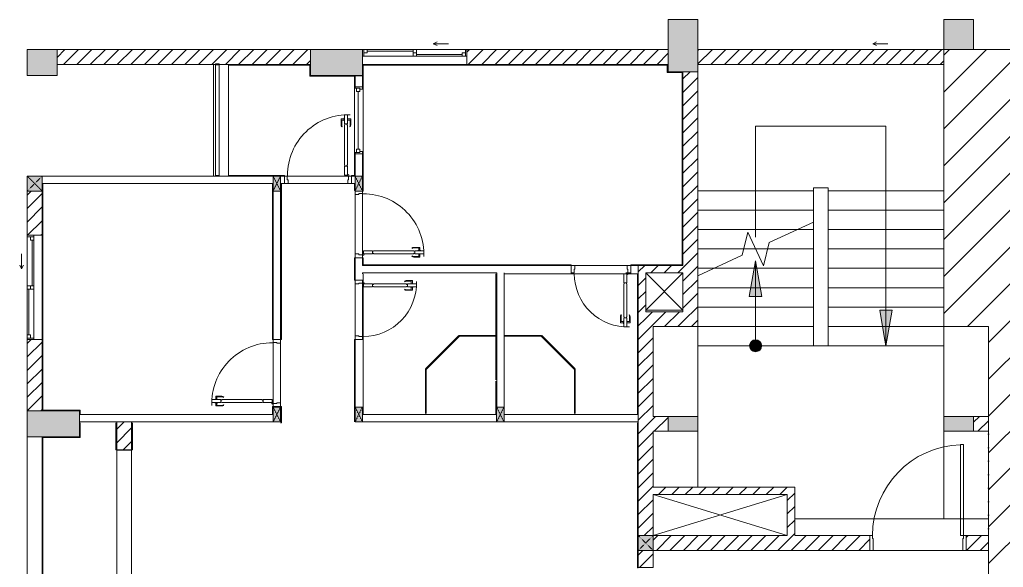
# Model space of a CAD drawing. Header units: millimetres. Extents: x 31157 to 224036, y 218 to 80529.
# Drawn here: x 202532 to 215734, y 71285 to 78637 of the extents above; entities that cross this region are included whole.
import ezdxf

# ---------------------------------------------------------------- set-up
doc = ezdxf.new("R2010")
doc.units = ezdxf.units.MM
doc.linetypes.add('IMPORT-Dash _2_', pattern=[6, 3, -3])
for name, color, linetype, lineweight in [('0-2', 170, 'Continuous', 9), ('A-DETL-GENF-6', 20, 'Continuous', 9), ('A-DETL-GENF-7', 170, 'Continuous', 9), ('A-DETL-THIN-3', 151, 'Continuous', 9), ('A-DOOR-2', 170, 'Continuous', 9), ('A-DOOR-FRAM-2', 170, 'Continuous', 9), ('A-FLOR-1', 170, 'Continuous', 9), ('A-FLOR-HRAL-5', 170, 'Continuous', 9), ('A-GLAZ-5', 170, 'Continuous', 9), ('A-GLAZ-CURT-3', 170, 'Continuous', 9), ('A-WALL-1', 170, 'Continuous', 9), ('A-WALL-PATT-3', 170, 'Continuous', 9), ('A_1404_dwg-1', 170, 'Continuous', 9), ('I-WALL', 170, 'Continuous', 9), ('I-WALL-1', 170, 'Continuous', 9), ('S-COLS-1', 170, 'Continuous', 9), ('S-COLS-2', 170, 'Continuous', 9), ('S-COLS-4', 170, 'Continuous', 9), ('S-COLS-9', 170, 'IMPORT-Dash _2_', 9), ('S-COLS-HDLN-2', 170, 'IMPORT-Dash _2_', 9), ('S-STRS-2', 170, 'Continuous', 9), ('S-STRS-ANNO', 170, 'Continuous', 9), ('S-STRS-MBND-2', 170, 'Continuous', 9)]:
    doc.layers.add(name, color=color, linetype=linetype, lineweight=lineweight)
pattern_1 = [(45, (0, 0), (-90.50967, 90.50967), [])]

# ---------------------------------------------------------------- blocks, each defined once
blk = doc.blocks.new('A_1404_dwg_NCV_TKTC_KET CAU_rvt-1-TKTC_MB HOÀN THIỆN SÀN TẦNG 3-4-4819833-KeyPlan-CH2-Tầng 1_ Tầng 2')
at = {"layer": 'S-COLS-1'}
for points in [[(114743, 77937), (114953, 77937), (114953, 78637), (114553, 78637), (114553, 77937)], [(118453, 78237), (118652, 78237), (118652, 78637), (118253, 78637), (118253, 78237), (118452, 78237)], [(106353, 77887), (106353, 78237), (105953, 78237), (105953, 77887), (106153, 77887)], [(110353, 77887), (110452, 77887), (110452, 78237), (109752, 78237), (109753, 77887), (110343, 77887)], [(105953, 73037), (106653, 73037), (106653, 73387), (105953, 73387)], [(114953, 73112), (114953, 73312), (114553, 73312), (114553, 73112)], [(118502, 73112), (118653, 73112), (118653, 73312), (118253, 73312), (118253, 73112)]]:
    blk.add_hatch(color=256, dxfattribs=at).paths.add_polyline_path(points)
at = {"layer": 'A-FLOR-1'}
for p, q in [((108452, 78037), (108452, 76537)), ((118252, 78037), (118252, 74537)), ((110452, 77887), (110452, 77882)), ((105952, 76537), (105952, 69962)), ((114753, 74737), (114253, 74737)), ((118253, 73312), (118253, 74517)), ((118852, 74517), (118852, 73312)), ((114953, 74259), (114953, 73312)), ((114953, 73112), (114953, 72362)), ((118852, 73112), (118852, 71712)), ((118852, 71937), (118253, 71937))]:
    blk.add_line(p, q, dxfattribs=at)
at = {"layer": 'A-FLOR-1', "flags": 128}
for points in [[(118252, 78037), (118252, 74259), (116503, 74259)], [(116253, 71937), (118253, 71937), (118253, 73112)]]:
    blk.add_lwpolyline(points, dxfattribs=at)
at = {"layer": 'S-COLS-2', "flags": 128}
for points in [[(114753, 77937), (114953, 77937), (114953, 78637), (114553, 78637), (114553, 78037)], [(118653, 78237), (118653, 78637), (118253, 78637), (118253, 78237)], [(110452, 78237), (109752, 78237), (109752, 78037)], [(110353, 77887), (110452, 77887), (110452, 78037)], [(106653, 73387), (105953, 73387), (105953, 73037), (106153, 73037)]]:
    blk.add_lwpolyline(points, dxfattribs=at)
for points in [[(106353, 77887), (106353, 78237), (105953, 78237), (105953, 77887)], [(114553, 73312), (114553, 73112), (114953, 73112), (114953, 73312)], [(118253, 73312), (118253, 73112), (118653, 73112), (118653, 73312)]]:
    blk.add_lwpolyline(points, close=True, dxfattribs=at)
blk = doc.blocks.new('A_1404_dwg_DOOR_CW_01 CANH MO-PANEL KINH - DIW_01-900x2200-CỬA GỖ VÂN LAMINATE-V102-TKTC_MB HOÀN THIỆN SÀN TẦNG 3-4-4819911-KeyPlan-CH2-Tầng 1_ Tầng 2')
at = {"layer": 'A-DETL-GENF-7'}
for p, q in [((111114, 75572), (111118, 75565)), ((111140, 75580), (111219, 75580)), ((111202, 75572), (111140, 75572)), ((111206, 75537), (111206, 75568)), ((111223, 75537), (111223, 75576)), ((111114, 75458), (111118, 75465)), ((111202, 75458), (111140, 75458)), ((111140, 75450), (111219, 75450)), ((111206, 75493), (111206, 75462)), ((111223, 75493), (111223, 75454))]:
    blk.add_line(p, q, dxfattribs=at)
at = {"layer": 'A-DETL-GENF-7', "flags": 128}
for points in [[(110585, 75535), (110585, 75495), (110465, 75495), (110465, 75535)], [(110599, 75529), (110599, 75535), (111141, 75535), (111141, 75529), (111155, 75529), (111155, 75501), (111141, 75501), (111141, 75495), (110599, 75495), (110599, 75501), (110585, 75501), (110585, 75529)], [(111275, 75495), (111275, 75535), (111155, 75535), (111155, 75495)], [(111195, 75537), (111195, 75535), (111234, 75535), (111234, 75537)], [(111195, 75493), (111195, 75495), (111234, 75495), (111234, 75493)]]:
    blk.add_lwpolyline(points, close=True, dxfattribs=at)
at = {"layer": 'A-DETL-GENF-7'}
blk.add_circle((110463, 75485), 10, dxfattribs=at)
for centre, radius, start, end in [((110463, 75485), 814, 358, 90), ((111140, 75535), 45, 90, 125), ((111140, 75535), 37, 90, 125), ((111202, 75568), 4, 0, 90), ((111219, 75576), 4, 0, 90), ((111140, 75495), 45, 235, 270), ((111140, 75495), 37, 235, 270), ((111202, 75462), 4, 270, 0), ((111219, 75454), 4, 270, 0)]:
    blk.add_arc(centre, radius, start, end, dxfattribs=at)
at = {"layer": 'A-DOOR-2'}
blk.add_line((110453, 75485), (110453, 75510), dxfattribs=at)
at = {"layer": 'A-DOOR-2', "flags": 128}
blk.add_lwpolyline([(110453, 76337), (110453, 76302), (110403, 76302), (110403, 76292), (110353, 76292), (110353, 76337)], dxfattribs=at)
blk.add_lwpolyline([(110353, 75492), (110403, 75492), (110403, 75482), (110453, 75482), (110453, 75442), (110353, 75442)], close=True, dxfattribs=at)
blk = doc.blocks.new('A_1404_dwg_DOOR_CW_01 CANH MO-PANEL KINH - DIG_02-800x2200-CỬA NHÔM KÍNH-V57-TKTC_MB HOÀN THIỆN SÀN TẦNG 3-4-4819848-KeyPlan-CH2-Tầng 1_ Tầng 2')
at = {"layer": 'A-DETL-GENF-7'}
for p, q in [((112414, 58419), (112418, 58413)), ((112440, 58427), (112519, 58427)), ((112502, 58419), (112440, 58419)), ((112506, 58384), (112506, 58415)), ((112523, 58384), (112523, 58423)), ((112414, 58305), (112418, 58312)), ((112502, 58305), (112440, 58305)), ((112440, 58297), (112519, 58297)), ((112506, 58340), (112506, 58309)), ((112523, 58340), (112523, 58301))]:
    blk.add_line(p, q, dxfattribs=at)
at = {"layer": 'A-DETL-GENF-7', "flags": 128}
for points in [[(111985, 58342), (111985, 58382), (111865, 58382), (111865, 58342)], [(111999, 58348), (111999, 58342), (112441, 58342), (112441, 58348), (112455, 58348), (112455, 58376), (112441, 58376), (112441, 58382), (111999, 58382), (111999, 58376), (111985, 58376), (111985, 58348)], [(112575, 58382), (112575, 58342), (112455, 58342), (112455, 58382)], [(112495, 58384), (112495, 58382), (112534, 58382), (112534, 58384)], [(112495, 58340), (112495, 58342), (112534, 58342), (112534, 58340)]]:
    blk.add_lwpolyline(points, close=True, dxfattribs=at)
at = {"layer": 'A-DETL-GENF-7'}
blk.add_circle((111863, 58392), 10, dxfattribs=at)
for centre, radius, start, end in [((111863, 58392), 714, 270, 2), ((112440, 58382), 45, 90, 125), ((112440, 58382), 37, 90, 125), ((112502, 58415), 4, 0, 90), ((112519, 58423), 4, 0, 90), ((112440, 58342), 45, 235, 270), ((112440, 58342), 37, 235, 270), ((112502, 58309), 4, 270, 0), ((112519, 58301), 4, 270, 0)]:
    blk.add_arc(centre, radius, start, end, dxfattribs=at)
at = {"layer": 'A-DOOR-2'}
blk.add_line((111853, 58392), (111853, 58367), dxfattribs=at)
at = {"layer": 'A-DOOR-2', "flags": 128}
for points in [[(111753, 58435), (111753, 58385), (111803, 58385), (111803, 58395), (111853, 58395), (111853, 58435)], [(111753, 57685), (111753, 57635), (111853, 57635), (111853, 57675), (111803, 57675), (111803, 57685)]]:
    blk.add_lwpolyline(points, close=True, dxfattribs=at)
blk = doc.blocks.new('A_1404_dwg_DOOR_CW_01 CANH MO-PANEL KINH - DIW_01-900x2200-CỬA GỖ VÂN LAMINATE-553393-TKTC_MB HOÀN THIỆN SÀN TẦNG 3-4-4819840-KeyPlan-CH2-Tầng 1_ Tầng 2')
at = {"layer": 'A-DETL-GENF-7'}
for p, q in [((46582, 38482), (46582, 38521)), ((46582, 38438), (46582, 38399)), ((46666, 38525), (46586, 38525)), ((46599, 38482), (46599, 38513)), ((46599, 38438), (46599, 38407)), ((46603, 38517), (46666, 38517)), ((46691, 38517), (46687, 38511)), ((46666, 38395), (46586, 38395)), ((46603, 38403), (46666, 38403)), ((46691, 38404), (46687, 38410))]:
    blk.add_line(p, q, dxfattribs=at)
at = {"layer": 'A-DETL-GENF-7', "flags": 128}
for points in [[(46531, 38440), (46531, 38480), (46651, 38480), (46651, 38440)], [(46610, 38482), (46610, 38480), (46571, 38480), (46571, 38482)], [(46610, 38438), (46610, 38440), (46571, 38440), (46571, 38438)], [(47207, 38474), (47207, 38480), (46665, 38480), (46665, 38474), (46651, 38474), (46651, 38446), (46665, 38446), (46665, 38440), (47207, 38440), (47207, 38446), (47221, 38446), (47221, 38474)], [(47221, 38480), (47221, 38440), (47341, 38440), (47341, 38480)]]:
    blk.add_lwpolyline(points, close=True, dxfattribs=at)
at = {"layer": 'A-DETL-GENF-7'}
blk.add_circle((47343, 38430), 10, dxfattribs=at)
for centre, radius, start, end in [((47343, 38430), 814, 90, 182), ((46586, 38521), 4, 90, 180), ((46603, 38513), 4, 90, 180), ((46666, 38480), 45, 55, 90), ((46666, 38480), 37, 55, 90), ((46586, 38399), 4, 180, 270), ((46603, 38407), 4, 180, 270), ((46666, 38440), 37, 270, 305), ((46666, 38440), 45, 270, 305)]:
    blk.add_arc(centre, radius, start, end, dxfattribs=at)
at = {"layer": 'A-DOOR-2'}
blk.add_line((47353, 38430), (47353, 38455), dxfattribs=at)
at = {"layer": 'A-DOOR-2', "flags": 128}
for points in [[(47453, 39237), (47453, 39287), (47353, 39287), (47353, 39247), (47403, 39247), (47403, 39237)], [(47453, 38387), (47453, 38437), (47403, 38437), (47403, 38427), (47353, 38427), (47353, 38387)]]:
    blk.add_lwpolyline(points, close=True, dxfattribs=at)
blk = doc.blocks.new('A_1404_dwg_Railing - 50 x 10mm-901205-TKTC_MB HOÀN THIỆN SÀN TẦNG 3-4-4819861-KeyPlan-CH2-Tầng 1_ Tầng 2')
at = {"layer": 'A-FLOR-HRAL-5', "flags": 128}
blk.add_lwpolyline([(107527, 61567), (107477, 61567), (107477, 61557), (107527, 61557)], close=True, dxfattribs=at)
blk = doc.blocks.new('A_1404_dwg_Railing - Railing-942463-TKTC_MB HOÀN THIỆN SÀN TẦNG 3-4-4819915-KeyPlan-CH2-Tầng 1_ Tầng 2')
at = {"layer": 'A-FLOR-HRAL-5'}
for p, q in [((108478, 78032), (108478, 76547)), ((108528, 76547), (108528, 78032))]:
    blk.add_line(p, q, dxfattribs=at)
for p in [(1000, 16475), (1000, 14980)]:
    blk.add_blockref('A_1404_dwg_Railing - 50 x 10mm-901205-TKTC_MB HOÀN THIỆN SÀN TẦNG 3-4-4819861-KeyPlan-CH2-Tầng 1_ Tầng 2', p)
blk = doc.blocks.new('A_1404_dwg_System Panel - Glazed-901210-TKTC_MB HOÀN THIỆN SÀN TẦNG 3-4-4819895-KeyPlan-CH2-Tầng 1_ Tầng 2')
at = {"layer": 'A-GLAZ-CURT-3'}
blk.add_hatch(color=256, dxfattribs=at).paths.add_polyline_path([(38999, 64949), (39008, 64949), (39003, 65540), (38998, 65540), (38998, 64949)])
blk.add_line((39008, 64949), (39008, 65538), dxfattribs=at)
at = {"layer": 'A-GLAZ-CURT-3', "flags": 128}
blk.add_lwpolyline([(38998, 65540), (38998, 64949), (39008, 64949)], dxfattribs=at)
blk = doc.blocks.new('A_1404_dwg_System Panel - Glazed-901211-TKTC_MB HOÀN THIỆN SÀN TẦNG 3-4-4819896-KeyPlan-CH2-Tầng 1_ Tầng 2')
at = {"layer": 'A-GLAZ-CURT-3'}
blk.add_hatch(color=256, dxfattribs=at).paths.add_polyline_path([(39008, 65538), (39450, 65987), (39447, 65991), (39003, 65540), (39008, 65540)])
blk.add_line((39006, 65536), (39452, 65982), dxfattribs=at)
at = {"layer": 'A-GLAZ-CURT-3', "flags": 128}
blk.add_lwpolyline([(39447, 65991), (38999, 65543), (39006, 65536)], dxfattribs=at)
blk = doc.blocks.new('A_1404_dwg_System Panel - Glazed-901212-TKTC_MB HOÀN THIỆN SÀN TẦNG 3-4-4819897-KeyPlan-CH2-Tầng 1_ Tầng 2')
at = {"layer": 'A-GLAZ-CURT-3'}
blk.add_hatch(color=256, dxfattribs=at).paths.add_polyline_path([(39454, 65982), (39953, 65982), (39953, 65992), (39450, 65987), (39452, 65982)])
at = {"layer": 'A-GLAZ-CURT-3', "flags": 128}
blk.add_lwpolyline([(39450, 65982), (39953, 65982), (39953, 65992), (39450, 65992)], close=True, dxfattribs=at)
blk = doc.blocks.new('A_1404_dwg_G1_SOF - BO TRU - 100x200-745959-TKTC_MB HOÀN THIỆN SÀN TẦNG 3-4-4819847-KeyPlan-CH2-Tầng 1_ Tầng 2')
at = {"layer": 'S-COLS-1'}
blk.add_hatch(color=256, dxfattribs=at).paths.add_polyline_path([(111053, 40037), (111053, 40237), (110953, 40237), (110953, 40037)])
at = {"layer": 'S-COLS-1', "flags": 128}
blk.add_lwpolyline([(110953, 40037), (111053, 40037), (111053, 40237), (110953, 40237)], close=True, dxfattribs=at)
at = {"layer": 'S-COLS-HDLN-2'}
for p, q in [((110953, 40037), (111053, 40237)), ((111053, 40037), (110953, 40237))]:
    blk.add_line(p, q, dxfattribs=at)
blk = doc.blocks.new('A_1404_dwg_DOOR_CW_01 CANH MO-PANEL KINH - DIG_01-900x2200-CỬA NHÔM KÍNH-901215-TKTC_MB HOÀN THIỆN SÀN TẦNG 3-4-4819898-KeyPlan-CH2-Tầng 1_ Tầng 2')
at = {"layer": 'A-DETL-GENF-7'}
for p, q in [((37865, 68824), (37865, 68903)), ((37908, 68907), (37869, 68907)), ((37873, 68886), (37873, 68824)), ((37873, 68798), (37879, 68803)), ((37908, 68890), (37877, 68890)), ((37952, 68907), (37991, 68907)), ((37952, 68890), (37983, 68890)), ((37986, 68798), (37980, 68803)), ((37987, 68886), (37987, 68824)), ((37995, 68824), (37995, 68903))]:
    blk.add_line(p, q, dxfattribs=at)
at = {"layer": 'A-DETL-GENF-7', "flags": 128}
for points in [[(37908, 68879), (37910, 68879), (37910, 68919), (37908, 68919)], [(37950, 68959), (37910, 68959), (37910, 68839), (37950, 68839)], [(37952, 68879), (37950, 68879), (37950, 68919), (37952, 68919)], [(37916, 68283), (37910, 68283), (37910, 68825), (37916, 68825), (37916, 68839), (37944, 68839), (37944, 68825), (37950, 68825), (37950, 68283), (37944, 68283), (37944, 68269), (37916, 68269)], [(37910, 68269), (37950, 68269), (37950, 68149), (37910, 68149)]]:
    blk.add_lwpolyline(points, close=True, dxfattribs=at)
at = {"layer": 'A-DETL-GENF-7'}
blk.add_circle((37960, 68147), 10, dxfattribs=at)
for centre, radius, start, end in [((37960, 68147), 814, 88, 180), ((37869, 68903), 4, 90, 180), ((37910, 68824), 45, 180, 215), ((37877, 68886), 4, 90, 180), ((37910, 68824), 37, 180, 215), ((37950, 68824), 37, 325, 0), ((37983, 68886), 4, 0, 90), ((37950, 68824), 45, 325, 0), ((37991, 68903), 4, 0, 90)]:
    blk.add_arc(centre, radius, start, end, dxfattribs=at)
at = {"layer": 'A-DOOR-2'}
blk.add_line((37960, 68137), (37935, 68137), dxfattribs=at)
at = {"layer": 'A-DOOR-2', "flags": 128}
for points in [[(37103, 68037), (37103, 68137), (37143, 68137), (37143, 68087), (37153, 68087), (37153, 68037)], [(37953, 68037), (37953, 68087), (37963, 68087), (37963, 68137), (38003, 68137), (38003, 68037)]]:
    blk.add_lwpolyline(points, close=True, dxfattribs=at)
blk = doc.blocks.new('A_1404_dwg_System Panel - Glazed-901217-TKTC_MB HOÀN THIỆN SÀN TẦNG 3-4-4819899-KeyPlan-CH2-Tầng 1_ Tầng 2')
at = {"layer": 'A-GLAZ-CURT-3'}
blk.add_hatch(color=256, dxfattribs=at).paths.add_polyline_path([(40555, 65982), (40551, 65992), (40053, 65992), (40053, 65982), (40553, 65982)])
at = {"layer": 'A-GLAZ-CURT-3', "flags": 128}
blk.add_lwpolyline([(40555, 65992), (40053, 65992), (40053, 65982), (40553, 65982)], dxfattribs=at)
blk = doc.blocks.new('A_1404_dwg_System Panel - Glazed-901218-TKTC_MB HOÀN THIỆN SÀN TẦNG 3-4-4819900-KeyPlan-CH2-Tầng 1_ Tầng 2')
at = {"layer": 'A-GLAZ-CURT-3'}
blk.add_hatch(color=256, dxfattribs=at).paths.add_polyline_path([(41008, 64949), (41003, 65540), (40998, 65536), (40998, 64949)])
blk.add_line((41008, 64949), (41008, 65540), dxfattribs=at)
at = {"layer": 'A-GLAZ-CURT-3', "flags": 128}
blk.add_lwpolyline([(40998, 65538), (40998, 64949), (41008, 64949)], dxfattribs=at)
blk = doc.blocks.new('A_1404_dwg_System Panel - Glazed-901219-TKTC_MB HOÀN THIỆN SÀN TẦNG 3-4-4819901-KeyPlan-CH2-Tầng 1_ Tầng 2')
at = {"layer": 'A-GLAZ-CURT-3'}
blk.add_hatch(color=256, dxfattribs=at).paths.add_polyline_path([(40998, 65538), (41003, 65540), (41006, 65543), (40555, 65987), (40555, 65980), (40917, 65618)])
at = {"layer": 'A-GLAZ-CURT-3', "flags": 128}
blk.add_lwpolyline([(41006, 65543), (40558, 65991), (40551, 65984), (40999, 65536)], close=True, dxfattribs=at)
blk = doc.blocks.new('A_1404_dwg_Railing - Railing-940115-TKTC_MB HOÀN THIỆN SÀN TẦNG 3-4-4819924-KeyPlan-CH2-Tầng 1_ Tầng 2')
at = {"layer": 'A-FLOR-HRAL-5', "flags": 128}
blk.add_lwpolyline([(110463, 76342), (110463, 76337), (110453, 76337)], dxfattribs=at)
blk = doc.blocks.new('A_1404_dwg_M_Fixed - 900 x 1400-901190-TKTC_MB HOÀN THIỆN SÀN TẦNG 3-4-4819850-KeyPlan-CH2-Tầng 1_ Tầng 2')
at = {"layer": 'A-GLAZ-5'}
blk.add_line((111794, 60598), (111794, 61372), dxfattribs=at)
at = {"layer": 'A-GLAZ-5', "flags": 128}
for points in [[(111772, 61416), (111772, 61372), (111816, 61372), (111816, 61416), (111753, 61416), (111753, 61434)], [(111816, 61403), (111853, 61403), (111853, 61435)], [(111753, 60535), (111753, 60554), (111816, 60554), (111816, 60598), (111772, 60598), (111772, 60554)], [(111816, 60567), (111853, 60567), (111853, 60535)]]:
    blk.add_lwpolyline(points, dxfattribs=at)
blk = doc.blocks.new('A_1404_dwg_NCV_TKTC_TANG 3 - 4_rvt-1-TKTC_MB HOÀN THIỆN SÀN TẦNG 3-4-4819943-KeyPlan-CH2-Tầng 1_ Tầng 2')
at = {"layer": 'A-WALL-PATT-3'}
for points in [[(108653, 78027), (109753, 78027), (109752, 78037), (108653, 78037)], [(109752, 77877), (109753, 77877), (109752, 78027), (109743, 78027), (109743, 77877)], [(114153, 78027), (114553, 78027), (114553, 78037), (110453, 78037), (110453, 78027), (114053, 78027)], [(114543, 77927), (114553, 77927), (114553, 78027), (114543, 78027), (114543, 77937)], [(114743, 77927), (114743, 77937), (114553, 77937), (114553, 77927)], [(114743, 75347), (114753, 75347), (114753, 77937), (114743, 77937), (114743, 77927)], [(109753, 77877), (110343, 77877), (110343, 77887), (109753, 77887)], [(106653, 73387), (106653, 73397), (106163, 73397), (106163, 73387), (106653, 73387)], [(106653, 73347), (106663, 73347), (106663, 73397), (106653, 73397), (106653, 73387)], [(106663, 73037), (106663, 73227), (106653, 73227), (106653, 73037)], [(106653, 73027), (106663, 73027), (106663, 73037), (106163, 73037), (106163, 73027), (106653, 73027)]]:
    blk.add_hatch(color=256, dxfattribs=at).paths.add_polyline_path(points)
h = blk.add_hatch(color=256, dxfattribs=at)
h.paths.add_polyline_path([(110453, 75347), (110463, 75347), (110463, 75442), (110453, 75442)])
h.paths.add_polyline_path([(110453, 76342), (110463, 76342), (110463, 76837), (110453, 76837), (110453, 76537)])
h.paths.add_polyline_path([(110463, 77737), (110463, 78027), (110453, 78027), (110453, 77737)])
h = blk.add_hatch(color=256, dxfattribs=at)
h.paths.add_polyline_path([(110353, 76547), (110353, 76837), (110343, 76837), (110343, 76547)])
h.paths.add_polyline_path([(110343, 77737), (110353, 77737), (110353, 77887), (110343, 77887), (110343, 77877)])
h = blk.add_hatch(color=256, dxfattribs=at)
h.paths.add_polyline_path([(109353, 76537), (109403, 76537), (109403, 76547), (108653, 76547), (108653, 76537), (109253, 76537)])
h.paths.add_polyline_path([(110353, 76537), (110353, 76547), (110303, 76547), (110303, 76537), (110343, 76537)])
h = blk.add_hatch(color=256, dxfattribs=at)
h.paths.add_polyline_path([(106153, 73387), (106163, 73387), (106163, 74235), (106153, 74235), (106153, 73397)])
h.paths.add_polyline_path([(106163, 75635), (106163, 76427), (106153, 76427), (106153, 75635)])
h = blk.add_hatch(color=256, dxfattribs=at)
h.paths.add_polyline_path([(109253, 73347), (109253, 73443), (109243, 73443), (109243, 73347)])
h.paths.add_polyline_path([(109253, 74343), (109253, 76427), (109243, 76427), (109243, 74343)])
h = blk.add_hatch(color=256, dxfattribs=at)
h.paths.add_polyline_path([(109363, 73227), (109363, 73443), (109353, 73443), (109353, 73227)])
h.paths.add_polyline_path([(109353, 74343), (109363, 74343), (109363, 76437), (109353, 76437), (109353, 76337)])
h = blk.add_hatch(color=256, dxfattribs=at)
h.paths.add_polyline_path([(110343, 73237), (110353, 73237), (110353, 74342), (110343, 74342), (110343, 73437)])
h.paths.add_polyline_path([(110353, 75142), (110353, 75442), (110343, 75442), (110343, 75142)])
h.paths.add_polyline_path([(110343, 76342), (110353, 76342), (110353, 76437), (110343, 76437)])
h = blk.add_hatch(color=256, dxfattribs=at)
h.paths.add_polyline_path([(114553, 75337), (114753, 75337), (114753, 75347), (114053, 75347), (114053, 75337), (114253, 75337)])
h.paths.add_polyline_path([(110453, 75337), (113253, 75337), (113253, 75347), (110453, 75347)])
h = blk.add_hatch(color=256, dxfattribs=at)
h.paths.add_polyline_path([(107143, 69962), (107153, 69962), (107153, 70362), (107143, 70360), (107143, 69972)])
h.paths.add_polyline_path([(107143, 72862), (107153, 72862), (107153, 73227), (107143, 73227)])
h = blk.add_hatch(color=256, dxfattribs=at)
h.paths.add_polyline_path([(107363, 70047), (107363, 70362), (107353, 70362), (107353, 70047)])
h.paths.add_polyline_path([(107353, 72862), (107363, 72862), (107363, 73227), (107353, 73227)])
h = blk.add_hatch(color=256, dxfattribs=at)
h.paths.add_polyline_path([(114143, 70037), (114153, 70037), (114153, 70187), (114143, 70187), (114143, 70047)])
h.paths.add_polyline_path([(114143, 71277), (114153, 71277), (114153, 73237), (114143, 73237), (114143, 71285)])
at = {"layer": 'A-FLOR-1'}
for p, q in [((106153, 76437), (106153, 76427)), ((110253, 76437), (109453, 76437)), ((110353, 75492), (110353, 76292)), ((110453, 76302), (110453, 75482)), ((113303, 75337), (114003, 75337)), ((110453, 74382), (110453, 75102)), ((111752, 74387), (112243, 74387)), ((112353, 74387), (112853, 74387)), ((109253, 73483), (109253, 74303)), ((109353, 74293), (109353, 73493)), ((106653, 73347), (106653, 73337)), ((111303, 73337), (111303, 73354)), ((113303, 73354), (113303, 73337)), ((106653, 73237), (106653, 73227)), ((107153, 73227), (107153, 73237)), ((107353, 73237), (107353, 73227))]:
    blk.add_line(p, q, dxfattribs=at)
at = {"layer": 'A-FLOR-1', "flags": 128}
blk.add_lwpolyline([(110353, 74392), (110353, 75092)], close=True, dxfattribs=at)
for points in [[(107153, 70362), (107153, 72860), (107153, 72862)], [(107353, 72862), (107353, 70362), (107353, 72860), (107153, 72860)]]:
    blk.add_lwpolyline(points, dxfattribs=at)
at = {"layer": 'A-WALL-1'}
for p, q in [((108528, 78037), (108653, 78037)), ((108653, 78027), (108653, 76547)), ((110453, 77882), (110353, 77882)), ((110353, 77882), (110353, 77737)), ((110453, 77737), (110453, 77882)), ((110353, 77737), (110453, 77737)), ((110453, 76837), (110353, 76837)), ((110353, 76837), (110353, 76547)), ((110453, 76537), (110453, 76837)), ((106153, 76537), (106153, 76437)), ((108478, 76537), (106153, 76537)), ((109253, 76537), (108528, 76537)), ((109403, 76537), (109353, 76537)), ((109403, 76437), (109403, 76537)), ((109443, 76537), (110263, 76537)), ((110303, 76537), (110303, 76437)), ((110353, 76537), (110303, 76537)), ((110353, 76547), (110353, 76537)), ((106153, 76437), (109253, 76437)), ((109253, 76337), (109253, 74343)), ((109353, 76437), (109363, 76437)), ((109353, 74343), (109353, 76337)), ((109363, 76437), (109403, 76437)), ((110253, 76437), (109453, 76437)), ((110303, 76437), (110343, 76437)), ((110343, 76437), (110353, 76437)), ((110353, 75492), (110353, 76292)), ((110453, 76302), (110453, 75482)), ((110453, 75442), (110353, 75442)), ((110353, 75442), (110353, 75142)), ((110453, 75347), (110453, 75442)), ((113253, 75337), (112353, 75337)), ((113253, 75237), (113253, 75337)), ((113303, 75337), (114003, 75337)), ((114053, 75337), (114053, 75237)), ((114153, 75337), (114053, 75337)), ((114153, 75237), (114153, 75337)), ((110353, 75142), (110453, 75142)), ((112353, 74397), (112353, 75237)), ((109253, 74343), (109353, 74343)), ((110453, 74342), (110353, 74342)), ((110353, 74342), (110353, 73437)), ((112253, 74397), (112253, 74387)), ((112253, 74387), (112253, 73437)), ((112353, 74387), (112353, 74397)), ((112353, 73437), (112353, 74387)), ((109253, 73483), (109253, 74303)), ((109353, 74293), (109353, 73493)), ((109353, 73443), (109253, 73443)), ((109253, 73443), (109253, 73437)), ((109353, 73437), (109353, 73443)), ((112253, 73337), (110453, 73337)), ((110453, 73237), (112253, 73237))]:
    blk.add_line(p, q, dxfattribs=at)
at = {"layer": 'A-WALL-1', "flags": 128}
for points in [[(108453, 76537), (108453, 78037), (108478, 78037)], [(112353, 75337), (110453, 75337), (110453, 75347)], [(110453, 75227), (110453, 75237), (112253, 75237), (112253, 74397)], [(109253, 73337), (106653, 73337), (106653, 73237), (109253, 73237)], [(112353, 73237), (114153, 73237), (114153, 73337), (112353, 73337)]]:
    blk.add_lwpolyline(points, dxfattribs=at)
at = {"layer": 'I-WALL'}
for p, q in [((110353, 77737), (110353, 77882)), ((110453, 77882), (110453, 77737)), ((110343, 76837), (110343, 77737)), ((110463, 77737), (110463, 76837)), ((110353, 76547), (110353, 76837)), ((110453, 76837), (110453, 76537)), ((109353, 76537), (109403, 76537)), ((110303, 76537), (110353, 76537)), ((109253, 74343), (109253, 76337)), ((109353, 76337), (109353, 74343)), ((106153, 74235), (106153, 75635)), ((106163, 75635), (106163, 74235)), ((110353, 75142), (110353, 75442)), ((110453, 75442), (110453, 75347)), ((112353, 75337), (113253, 75337)), ((114053, 75337), (114153, 75337)), ((110463, 75142), (110463, 74342)), ((114053, 75227), (113253, 75227)), ((110453, 74382), (110453, 75102)), ((110353, 73437), (110353, 74342)), ((109253, 73437), (109253, 73443)), ((109353, 73443), (109353, 73437)), ((106163, 73027), (106163, 69972))]:
    blk.add_line(p, q, dxfattribs=at)
at = {"layer": 'I-WALL', "flags": 128}
blk.add_lwpolyline([(106153, 69972), (106153, 73037), (106163, 73037)], dxfattribs=at)
at = {"layer": 'I-WALL-1'}
for p, q in [((110353, 76537), (110353, 76547)), ((106153, 76427), (106153, 76337)), ((109363, 76437), (109353, 76437)), ((110353, 76437), (110343, 76437)), ((112243, 75227), (112243, 74397)), ((112253, 74397), (112253, 75227)), ((112353, 75237), (112353, 75227)), ((112243, 74397), (112243, 74387)), ((112243, 74387), (112243, 73801)), ((112253, 74387), (112253, 74397)), ((112253, 73437), (112253, 74387)), ((112243, 73784), (112243, 73347)), ((110453, 73337), (110463, 73337))]:
    blk.add_line(p, q, dxfattribs=at)
at = {"layer": 'I-WALL-1', "flags": 128}
for points in [[(110353, 77882), (110353, 77887), (110343, 77887), (109753, 77887), (109753, 78027), (109753, 78037), (108653, 78037), (108653, 78027), (109743, 78027), (109743, 77877), (109753, 77877), (110343, 77877), (110343, 77737), (110353, 77737)], [(114153, 75337), (114753, 75337), (114753, 75347), (114753, 77937), (114743, 77937), (114553, 77937), (114553, 78027), (114553, 78037), (110453, 78037), (110453, 78027), (110453, 77882)], [(110453, 77737), (110463, 77737), (110463, 78027), (114543, 78027), (114543, 77927), (114553, 77927), (114743, 77927), (114743, 75347), (114053, 75347), (114053, 75337)], [(110353, 76837), (110343, 76837), (110343, 76547), (110303, 76547), (110303, 76537)], [(110453, 76342), (110463, 76342), (110463, 76837), (110453, 76837)], [(109403, 76537), (109403, 76547), (108653, 76547), (108653, 76537), (109253, 76537)], [(106153, 76337), (106153, 75635), (106163, 75635), (106163, 76427)], [(109243, 76427), (109243, 74343), (109253, 74343)], [(109353, 74343), (109363, 74343), (109363, 76427)], [(110343, 76427), (110343, 76342), (110353, 76342)], [(110353, 75442), (110343, 75442), (110343, 75142), (110353, 75142)], [(113253, 75337), (113253, 75347), (110463, 75347), (110463, 75442), (110453, 75442)], [(110453, 75347), (110453, 75337), (112353, 75337)], [(110453, 75142), (110463, 75142), (110463, 75227)], [(112363, 75227), (113253, 75227), (113253, 75237)], [(114053, 75237), (114053, 75227), (114143, 75227), (114143, 73347)], [(114143, 73337), (114153, 73337), (114153, 75227), (114153, 75237)], [(110353, 74342), (110343, 74342), (110343, 73237)], [(110463, 73347), (110463, 74342), (110453, 74342)], [(106663, 73347), (106663, 73397), (106653, 73397), (106163, 73397), (106163, 74235), (106153, 74235), (106153, 73387), (106163, 73387), (106653, 73387), (106653, 73347)], [(109253, 73443), (109243, 73443), (109243, 73347)], [(109353, 73227), (109363, 73227), (109363, 73443), (109353, 73443)], [(106653, 73227), (106653, 73037), (106163, 73037), (106163, 73027), (106663, 73027), (106663, 73037), (106663, 73227)], [(107143, 73227), (107143, 72862), (107153, 72862), (107153, 73227)], [(107353, 73227), (107353, 72862), (107363, 72862), (107363, 73227)], [(114143, 73227), (114143, 71277), (114153, 71277), (114153, 73237), (114143, 73237)]]:
    blk.add_lwpolyline(points, dxfattribs=at)
for name, p in [('A_1404_dwg_Railing - Railing-942463-TKTC_MB HOÀN THIỆN SÀN TẦNG 3-4-4819915-KeyPlan-CH2-Tầng 1_ Tầng 2', (0, 0)), ('A_1404_dwg_M_Fixed - 900 x 1400-901190-TKTC_MB HOÀN THIỆN SÀN TẦNG 3-4-4819850-KeyPlan-CH2-Tầng 1_ Tầng 2', (-1400, 16302)), ('A_1404_dwg_DOOR_CW_01 CANH MO-PANEL KINH - DIG_01-900x2200-CỬA NHÔM KÍNH-901215-TKTC_MB HOÀN THIỆN SÀN TẦNG 3-4-4819898-KeyPlan-CH2-Tầng 1_ Tầng 2', (72300, 8400)), ('A_1404_dwg_DOOR_CW_01 CANH MO-PANEL KINH - DIW_01-900x2200-CỬA GỖ VÂN LAMINATE-V102-TKTC_MB HOÀN THIỆN SÀN TẦNG 3-4-4819911-KeyPlan-CH2-Tầng 1_ Tầng 2', (0, 0)), ('A_1404_dwg_Railing - Railing-940115-TKTC_MB HOÀN THIỆN SÀN TẦNG 3-4-4819924-KeyPlan-CH2-Tầng 1_ Tầng 2', (0, 0)), ('A_1404_dwg_DOOR_CW_01 CANH MO-PANEL KINH - DIG_02-800x2200-CỬA NHÔM KÍNH-V57-TKTC_MB HOÀN THIỆN SÀN TẦNG 3-4-4819848-KeyPlan-CH2-Tầng 1_ Tầng 2', (-1400, 16707)), ('A_1404_dwg_DOOR_CW_01 CANH MO-PANEL KINH - DIW_01-900x2200-CỬA GỖ VÂN LAMINATE-553393-TKTC_MB HOÀN THIỆN SÀN TẦNG 3-4-4819840-KeyPlan-CH2-Tầng 1_ Tầng 2', (61900, 35056)), ('A_1404_dwg_System Panel - Glazed-901211-TKTC_MB HOÀN THIỆN SÀN TẦNG 3-4-4819896-KeyPlan-CH2-Tầng 1_ Tầng 2', (72300, 8405)), ('A_1404_dwg_System Panel - Glazed-901212-TKTC_MB HOÀN THIỆN SÀN TẦNG 3-4-4819897-KeyPlan-CH2-Tầng 1_ Tầng 2', (72300, 8405)), ('A_1404_dwg_System Panel - Glazed-901217-TKTC_MB HOÀN THIỆN SÀN TẦNG 3-4-4819899-KeyPlan-CH2-Tầng 1_ Tầng 2', (72300, 8405)), ('A_1404_dwg_System Panel - Glazed-901219-TKTC_MB HOÀN THIỆN SÀN TẦNG 3-4-4819901-KeyPlan-CH2-Tầng 1_ Tầng 2', (72300, 8405)), ('A_1404_dwg_System Panel - Glazed-901210-TKTC_MB HOÀN THIỆN SÀN TẦNG 3-4-4819895-KeyPlan-CH2-Tầng 1_ Tầng 2', (72300, 8405)), ('A_1404_dwg_System Panel - Glazed-901218-TKTC_MB HOÀN THIỆN SÀN TẦNG 3-4-4819900-KeyPlan-CH2-Tầng 1_ Tầng 2', (72300, 8405))]:
    blk.add_blockref(name, p)
for name, p, rotation in [('A_1404_dwg_G1_SOF - BO TRU - 100x200-745959-TKTC_MB HOÀN THIỆN SÀN TẦNG 3-4-4819847-KeyPlan-CH2-Tầng 1_ Tầng 2', (220305, 116574), 180), ('A_1404_dwg_G1_SOF - BO TRU - 100x200-745959-TKTC_MB HOÀN THIỆN SÀN TẦNG 3-4-4819847-KeyPlan-CH2-Tầng 1_ Tầng 2', (221405, 116574), 180), ('A_1404_dwg_DOOR_CW_01 CANH MO-PANEL KINH - DIG_02-800x2200-CỬA NHÔM KÍNH-V57-TKTC_MB HOÀN THIỆN SÀN TẦNG 3-4-4819848-KeyPlan-CH2-Tầng 1_ Tầng 2', (55617, 187090), 270), ('A_1404_dwg_G1_SOF - BO TRU - 100x200-745959-TKTC_MB HOÀN THIỆN SÀN TẦNG 3-4-4819847-KeyPlan-CH2-Tầng 1_ Tầng 2', (220305, 113474), 180), ('A_1404_dwg_G1_SOF - BO TRU - 100x200-745959-TKTC_MB HOÀN THIỆN SÀN TẦNG 3-4-4819847-KeyPlan-CH2-Tầng 1_ Tầng 2', (221405, 113474), 180), ('A_1404_dwg_G1_SOF - BO TRU - 100x200-745959-TKTC_MB HOÀN THIỆN SÀN TẦNG 3-4-4819847-KeyPlan-CH2-Tầng 1_ Tầng 2', (223305, 113474), 180)]:
    blk.add_blockref(name, p, dxfattribs=dict(rotation=rotation))
blk = doc.blocks.new('A_1404_dwg_1_FAMILY RVT - W01-WxH 1400x1400xmm-389822-TKTC_MB HOÀN THIỆN SÀN TẦNG 3-4-4819949-KeyPlan-CH2-Tầng 1_ Tầng 2')
at = {"layer": 'A-GLAZ-5'}
for p, q in [((50001, 78313), (50204, 78313)), ((49052, 78237), (49052, 78037)), ((49072, 78237), (49072, 78148)), ((49116, 78215), (49730, 78215)), ((49730, 78237), (49775, 78237)), ((49775, 78192), (49730, 78192)), ((49775, 78170), (50389, 78170)), ((50433, 78237), (50433, 78148))]:
    blk.add_line(p, q, dxfattribs=at)
at = {"layer": 'A-GLAZ-5', "flags": 128}
for points in [[(50052, 78339), (50001, 78313), (50052, 78288)], [(50452, 78037), (50452, 78237), (49052, 78237), (49116, 78237)], [(49730, 78148), (49730, 78237), (49116, 78237), (49116, 78192), (49072, 78192)], [(49775, 78148), (49775, 78237), (50433, 78237), (50452, 78237)], [(50433, 78192), (50389, 78192), (50389, 78148)], [(49052, 78148), (49072, 78148), (49730, 78148), (49775, 78148), (50389, 78148), (50452, 78148)]]:
    blk.add_lwpolyline(points, dxfattribs=at)
blk = doc.blocks.new('A_1404_dwg_1_FAMILY RVT - W01-WxH 1000x3200-3536800-TKTC_MB HOÀN THIỆN SÀN TẦNG 3-4-4819956-KeyPlan-CH2-Tầng 1_ Tầng 2')
at = {"layer": 'A-GLAZ-5'}
blk.add_line((45001, 78313), (45204, 78313), dxfattribs=at)
at = {"layer": 'A-GLAZ-5', "flags": 128}
blk.add_lwpolyline([(45052, 78339), (45001, 78313), (45052, 78288)], dxfattribs=at)
blk = doc.blocks.new('A_1404_dwg_G1_SOF - BO TRU - 200x200-3054294-TKTC_MB HOÀN THIỆN SÀN TẦNG 3-4-4820019-KeyPlan-CH2-Tầng 1_ Tầng 2')
at = {"layer": 'S-COLS-4'}
blk.add_line((118852, 71512), (118852, 71712), dxfattribs=at)
blk = doc.blocks.new('A_1404_dwg_G1_SOF - BO TRU - 200x200-V40-TKTC_MB HOÀN THIỆN SÀN TẦNG 3-4-4820020-KeyPlan-CH2-Tầng 1_ Tầng 2')
at = {"layer": 'S-COLS-HDLN-2'}
for p, q in [((114353, 71712), (114153, 71512)), ((114153, 71712), (114353, 71512))]:
    blk.add_line(p, q, dxfattribs=at)
blk = doc.blocks.new('A_1404_dwg_G1_SOF - BO TRU - 200x200-3054294-TKTC_MB HOÀN THIỆN SÀN TẦNG 3-4-V94-KeyPlan-CH2-Tầng 1_ Tầng 2')
at = {"layer": 'S-COLS-9'}
blk.add_hatch(color=256, dxfattribs=at).paths.add_polyline_path([(106149, 76337), (106153, 76337), (106148, 76537), (105953, 76537), (105953, 76337)])
at = {"layer": 'S-COLS-4', "flags": 128}
blk.add_lwpolyline([(106153, 76337), (105953, 76337), (105953, 76537), (106153, 76537)], dxfattribs=at)
at = {"layer": 'S-COLS-HDLN-2'}
for p, q in [((105953, 76537), (106153, 76337)), ((106153, 76537), (105953, 76337))]:
    blk.add_line(p, q, dxfattribs=at)
blk = doc.blocks.new('A_1404_dwg_FD_01 - FD_01-1200x2200mm-1787917-TKTC_MB HOÀN THIỆN SÀN TẦNG 3-4-4819960-KeyPlan-CH2-Tầng 1_ Tầng 2')
at = {"layer": 'A-DETL-GENF-7', "flags": 128}
blk.add_lwpolyline([(38783, 36950), (40003, 36950), (40003, 36910), (38783, 36910)], close=True, dxfattribs=at)
at = {"layer": 'A-DETL-GENF-7'}
blk.add_arc((40003, 36950), 1220, 181.8789, 270, dxfattribs=at)
at = {"layer": 'A-DOOR-FRAM-2', "flags": 128}
for points in [[(40043, 36950), (40043, 36940), (40203, 36940), (40203, 36985), (40003, 36985), (40003, 36950)], [(40043, 35730), (40003, 35730), (40003, 35695), (40203, 35695), (40203, 35740), (40043, 35740)]]:
    blk.add_lwpolyline(points, close=True, dxfattribs=at)
blk = doc.blocks.new('A_1404_dwg-4819832-KeyPlan-CH2-Tầng 1_ Tầng 2')
at = {"layer": 'A-WALL-PATT-3'}
h = blk.add_hatch(dxfattribs=at)
h.set_pattern_fill('FP_26', color=256, style=0, pattern_type=2)
h.set_pattern_definition(pattern_1)
h.paths.add_polyline_path([(108528, 78037), (109752, 78042), (109752, 78237), (106353, 78237), (106353, 78037), (108528, 78042)])
h = blk.add_hatch(dxfattribs=at)
h.set_pattern_fill('FP_26', color=256, style=0, pattern_type=2)
h.set_pattern_definition(pattern_1)
h.paths.add_polyline_path([(114553, 78037), (114553, 78237), (111852, 78237), (111852, 78037), (114253, 78037)])
h = blk.add_hatch(dxfattribs=at)
h.set_pattern_fill('FP_26', color=256, style=0, pattern_type=2)
h.set_pattern_definition(pattern_1)
h.paths.add_polyline_path([(114953, 78037), (118253, 78037), (118253, 78237), (114953, 78237)])
h = blk.add_hatch(dxfattribs=at)
h.set_pattern_fill('FP_26', color=256, style=0, pattern_type=2)
h.set_pattern_definition(pattern_1)
h.paths.add_polyline_path([(114953, 74517), (114953, 77937), (114753, 77937), (114753, 74517)])
h = blk.add_hatch(dxfattribs=at)
h.set_pattern_fill('FP_26', color=256, style=0, pattern_type=2)
h.set_pattern_definition(pattern_1)
h.paths.add_polyline_path([(105953, 73387), (106153, 73387), (106151, 74342), (105953, 74342), (105953, 73699)])
h.paths.add_polyline_path([(106149, 75742), (106153, 75742), (106149, 76337), (105953, 76337), (105953, 75742)])
h = blk.add_hatch(dxfattribs=at)
h.set_pattern_fill('FP_26', color=256, style=0, pattern_type=2)
h.set_pattern_definition(pattern_1)
h.paths.add_polyline_path([(114253, 74517), (114253, 75337), (114153, 75337), (114153, 74517)])
h = blk.add_hatch(dxfattribs=at)
h.set_pattern_fill('FP_26', color=256, style=0, pattern_type=2)
h.set_pattern_definition(pattern_1)
h.paths.add_polyline_path([(114753, 75237), (114753, 75337), (114253, 75337), (114253, 75237)])
h = blk.add_hatch(dxfattribs=at)
h.set_pattern_fill('FP_26', color=256, style=0, pattern_type=2)
h.set_pattern_definition(pattern_1)
h.paths.add_polyline_path([(114253, 74517), (114753, 74517), (114753, 74717), (114253, 74717)])
h = blk.add_hatch(dxfattribs=at)
h.set_pattern_fill('FP_26', color=256, style=0, pattern_type=2)
h.set_pattern_definition(pattern_1)
h.paths.add_polyline_path([(114352, 70037), (114353, 70037), (114352, 70187), (114153, 70187), (114153, 70037)])
h.paths.add_polyline_path([(114353, 71285), (114353, 71512), (114153, 71512), (114153, 71285)])
h.paths.add_polyline_path([(114353, 71712), (114353, 74517), (114153, 74517), (114153, 71712), (114326, 71712)])
h = blk.add_hatch(dxfattribs=at)
h.set_pattern_fill('FP_26', color=256, style=0, pattern_type=2)
h.set_pattern_definition(pattern_1)
h.paths.add_polyline_path([(114553, 73112), (114553, 73312), (114353, 73312), (114353, 73112)])
h = blk.add_hatch(dxfattribs=at)
h.set_pattern_fill('FP_26', color=256, style=0, pattern_type=2)
h.set_pattern_definition(pattern_1)
h.paths.add_polyline_path([(118852, 73112), (118852, 73312), (118653, 73312), (118653, 73112)])
h = blk.add_hatch(dxfattribs=at)
h.set_pattern_fill('FP_26', color=256, style=0, pattern_type=2)
h.set_pattern_definition(pattern_1)
h.paths.add_polyline_path([(107153, 69962), (107353, 69962), (107352, 70360), (107153, 70360)])
h.paths.add_polyline_path([(107153, 72862), (107353, 72862), (107352, 73237), (107153, 73237), (107153, 72862)])
h = blk.add_hatch(dxfattribs=at)
h.set_pattern_fill('FP_26', color=256, style=0, pattern_type=2)
h.set_pattern_definition(pattern_1)
h.paths.add_polyline_path([(118852, 71712), (118853, 71718), (118852, 73112)])
h = blk.add_hatch(dxfattribs=at)
h.set_pattern_fill('FP_26', color=256, style=0, pattern_type=2)
h.set_pattern_definition(pattern_1)
h.paths.add_polyline_path([(115153, 72262), (116153, 72262), (116153, 72362), (114353, 72362), (114353, 72262)])
h = blk.add_hatch(dxfattribs=at)
h.set_pattern_fill('FP_26', color=256, style=0, pattern_type=2)
h.set_pattern_definition(pattern_1)
h.paths.add_polyline_path([(116253, 71712), (116253, 72362), (116153, 72362), (116153, 71712)])
h = blk.add_hatch(dxfattribs=at)
h.set_pattern_fill('FP_26', color=256, style=0, pattern_type=2)
h.set_pattern_definition(pattern_1)
h.paths.add_polyline_path([(116253, 71512), (116253, 71712), (114353, 71712), (114353, 71512), (116153, 71512)])
h = blk.add_hatch(dxfattribs=at)
h.set_pattern_fill('FP_26', color=256, style=0, pattern_type=2)
h.set_pattern_definition(pattern_1)
h.paths.add_polyline_path([(118852, 71512), (118852, 71712), (118552, 71712), (118552, 71512), (118838, 71512)])
h.paths.add_polyline_path([(117262, 71512), (117262, 71712), (116253, 71712), (116253, 71512)])
at = {"layer": 'S-COLS-1'}
blk.add_hatch(color=256, dxfattribs=at).paths.add_polyline_path([(114153, 71512), (114353, 71512), (114353, 71712), (114153, 71712)])
at = {"layer": 'S-STRS-ANNO'}
for points in [[(115812, 74919), (115728, 75399), (115643, 74919)], [(117477, 74259), (117562, 74739), (117393, 74739)], [(115728, 74179), (115772, 74193), (115802, 74234), (115802, 74280), (115781, 74316), (115749, 74336), (115698, 74331), (115667, 74311), (115650, 74262), (115655, 74226), (115691, 74190), (115695, 74189)]]:
    blk.add_hatch(color=256, dxfattribs=at).paths.add_polyline_path(points)
h = blk.add_hatch(color=256, dxfattribs=at)
h.paths.add_polyline_path([(115772, 74193), (115788, 74209), (115780, 74202)])
h.paths.add_polyline_path([(115801, 74232), (115807, 74253), (115802, 74234)])
h.paths.add_polyline_path([(115806, 74272), (115800, 74287), (115805, 74275)])
h.paths.add_polyline_path([(115786, 74313), (115784, 74316), (115784, 74314)])
at = {"layer": '0-2'}
for p, q in [((114253, 75237), (114752, 74737)), ((116153, 72262), (114353, 71712)), ((114353, 72262), (116153, 71712))]:
    blk.add_line(p, q, dxfattribs=at)
at = {"layer": '0-2', "flags": 128}
blk.add_lwpolyline([(114752, 75237), (114253, 74737), (114752, 74737)], close=True, dxfattribs=at)
at = {"layer": 'A-FLOR-1'}
blk.add_line((118507, 71512), (117307, 71512), dxfattribs=at)
at = {"layer": 'A-WALL-1'}
for p, q in [((106353, 78237), (106353, 78037)), ((114553, 78237), (111852, 78237)), ((114553, 78037), (114553, 78237)), ((114953, 78237), (114953, 78037)), ((118253, 78237), (114953, 78237)), ((106353, 78037), (108453, 78037)), ((114953, 78037), (118253, 78037)), ((114953, 77937), (114753, 77937)), ((105953, 76337), (105953, 75742)), ((105953, 74342), (105953, 73387)), ((105953, 73387), (106153, 73387)), ((114553, 73112), (114553, 73312)), ((118653, 73312), (118653, 73112)), ((107353, 73237), (107153, 73237)), ((105953, 69962), (105953, 73037)), ((107153, 72862), (107353, 72862))]:
    blk.add_line(p, q, dxfattribs=at)
at = {"layer": 'A-WALL-1', "flags": 128}
for points in [[(109752, 78037), (109752, 78237), (106353, 78237)], [(114553, 73312), (114353, 73312), (114353, 74517), (114953, 74517), (114953, 77937)], [(118852, 74517), (118852, 73312), (118653, 73312)], [(114153, 71285), (114353, 71285), (114353, 71512), (117262, 71512), (117262, 71712), (116253, 71712), (116253, 72362), (114353, 72362), (114353, 73112), (114553, 73112)], [(118653, 73112), (118852, 73112), (118852, 71712), (118552, 71712), (118552, 71512), (118852, 71512), (118852, 71275)]]:
    blk.add_lwpolyline(points, dxfattribs=at)
for points in [[(114253, 74717), (114253, 75237), (114753, 75237), (114753, 74717)], [(114353, 72262), (116153, 72262), (116153, 71712), (114353, 71712)]]:
    blk.add_lwpolyline(points, close=True, dxfattribs=at)
at = {"layer": 'S-COLS-1'}
blk.add_line((114353, 71512), (114353, 71712), dxfattribs=at)
at = {"layer": 'S-COLS-4'}
for p, q in [((114353, 71712), (114153, 71712)), ((114153, 71512), (114353, 71512))]:
    blk.add_line(p, q, dxfattribs=at)
at = {"layer": 'S-STRS-2'}
for p, q in [((118252, 76079), (116702, 76079)), ((118252, 75819), (116702, 75819)), ((118252, 75559), (116702, 75559)), ((118252, 75299), (116702, 75299)), ((114953, 75039), (116503, 75039)), ((118252, 75039), (116702, 75039)), ((114953, 74779), (116503, 74779)), ((118252, 74779), (116702, 74779)), ((118252, 74519), (116702, 74519))]:
    blk.add_line(p, q, dxfattribs=at)
at = {"layer": 'S-STRS-2', "flags": 128}
for points in [[(114953, 76339), (116503, 76339), (116503, 76379), (116702, 76379), (116702, 76339), (118252, 76339)], [(114953, 76079), (116503, 76079), (116503, 76339)], [(118252, 74259), (116702, 74259), (116702, 74519), (116702, 74779), (116702, 75039), (116702, 75299), (116702, 75559), (116702, 75819), (116702, 76079), (116702, 76339)], [(116503, 74519), (116503, 74779), (116503, 75039), (116503, 75299), (116503, 75559), (116503, 75819), (116503, 75920), (116503, 76079)], [(114953, 75819), (116285, 75819), (116503, 75819)], [(114953, 75559), (115567, 75559), (115728, 75559), (115888, 75559), (116503, 75559)], [(114953, 75299), (115170, 75299), (116503, 75299)], [(114953, 74517), (114953, 74259), (116503, 74259), (116503, 74519), (114953, 74519)]]:
    blk.add_lwpolyline(points, dxfattribs=at)
at = {"layer": 'S-STRS-ANNO', "flags": 128}
for points in [[(115728, 75719), (115728, 75819), (115728, 76079), (115728, 76339), (115728, 77208), (117477, 77208), (117477, 76339), (117477, 76079), (117477, 75819), (117477, 75559), (117477, 75299), (117477, 75039), (117477, 74779), (117477, 74519), (117477, 74259), (117562, 74739), (117393, 74739), (117450, 74412), (117477, 74259)], [(115728, 75399), (115643, 74919), (115761, 74919), (115812, 74919), (115728, 75399), (115728, 75299), (115728, 75039), (115728, 74779), (115728, 74519), (115728, 74259)]]:
    blk.add_lwpolyline(points, dxfattribs=at)
blk.add_lwpolyline([(115728, 74179), (115771, 74192), (115800, 74226), (115807, 74270), (115788, 74311), (115750, 74336), (115705, 74336), (115667, 74311), (115648, 74270), (115655, 74226), (115684, 74192)], close=True, dxfattribs=at)
at = {"layer": 'S-STRS-ANNO'}
blk.add_circle((115728, 74259), 80, dxfattribs=at)
at = {"layer": 'S-STRS-MBND-2', "flags": 128}
blk.add_lwpolyline([(116503, 75920), (115909, 75644), (115833, 75332), (115622, 75786), (115546, 75474), (114953, 75198)], dxfattribs=at)
for name, p in [('A_1404_dwg_NCV_TKTC_KET CAU_rvt-1-TKTC_MB HOÀN THIỆN SÀN TẦNG 3-4-4819833-KeyPlan-CH2-Tầng 1_ Tầng 2', (0, 0)), ('A_1404_dwg_1_FAMILY RVT - W01-WxH 1400x1400xmm-389822-TKTC_MB HOÀN THIỆN SÀN TẦNG 3-4-4819949-KeyPlan-CH2-Tầng 1_ Tầng 2', (61400, 0)), ('A_1404_dwg_1_FAMILY RVT - W01-WxH 1000x3200-3536800-TKTC_MB HOÀN THIỆN SÀN TẦNG 3-4-4819956-KeyPlan-CH2-Tầng 1_ Tầng 2', (72300, 0)), ('A_1404_dwg_NCV_TKTC_TANG 3 - 4_rvt-1-TKTC_MB HOÀN THIỆN SÀN TẦNG 3-4-4819943-KeyPlan-CH2-Tầng 1_ Tầng 2', (0, 0)), ('A_1404_dwg_G1_SOF - BO TRU - 200x200-3054294-TKTC_MB HOÀN THIỆN SÀN TẦNG 3-4-V94-KeyPlan-CH2-Tầng 1_ Tầng 2', (0, 0)), ('A_1404_dwg_G1_SOF - BO TRU - 200x200-V40-TKTC_MB HOÀN THIỆN SÀN TẦNG 3-4-4820020-KeyPlan-CH2-Tầng 1_ Tầng 2', (0, 0)), ('A_1404_dwg_G1_SOF - BO TRU - 200x200-3054294-TKTC_MB HOÀN THIỆN SÀN TẦNG 3-4-4820019-KeyPlan-CH2-Tầng 1_ Tầng 2', (0, 0))]:
    blk.add_blockref(name, p)
for name, p, rotation in [('A_1404_dwg_1_FAMILY RVT - W01-WxH 1400x1400xmm-389822-TKTC_MB HOÀN THIỆN SÀN TẦNG 3-4-4819949-KeyPlan-CH2-Tầng 1_ Tầng 2', (184190, 25290), 90), ('A_1404_dwg_FD_01 - FD_01-1200x2200mm-1787917-TKTC_MB HOÀN THIỆN SÀN TẦNG 3-4-4819960-KeyPlan-CH2-Tầng 1_ Tầng 2', (81567, 111715), 270)]:
    blk.add_blockref(name, p, dxfattribs=dict(rotation=rotation))

msp = doc.modelspace()

# ---------------------------------------------------------------- hatches: boundary and pattern name
at = {"layer": 'A-DETL-GENF-6'}
h = msp.add_hatch(dxfattribs=at)
h.set_pattern_fill('FP_27', color=256, style=0, pattern_type=2)
h.set_pattern_definition([(45, (96681.4, 0), (-247.4874, 247.4874), [])])
h.paths.add_polyline_path([(223234, 69826.9), (223934.4, 69826.9), (223934, 76536.9), (221434.4, 76536.9), (221434.4, 78036.9), (223534.4, 78036.9), (223534.4, 77886.9), (223934.4, 77886.9), (223934, 78236.9), (214934, 78236.9), (214934, 74516.9), (215534.3, 74516.9), (215534.3, 69826.9), (221434.4, 69826.9)])
h.paths.add_polyline_path([(223934, 73386.9), (223934, 73386.9), (223934, 73699.3)])

# ---------------------------------------------------------------- linework, layer by layer
at = {"layer": 'A-DETL-THIN-3'}
for p, q in [((214934, 78236.9), (214934, 74516.9)), ((223934.4, 78236.9), (214934, 78236.9)), ((214934, 74516.9), (215534.3, 74516.9)), ((215534.3, 74516.9), (215534.3, 69826.9))]:
    msp.add_line(p, q, dxfattribs=at)

# ---------------------------------------------------------------- block references
at = {"layer": 'A_1404_dwg-1'}
msp.add_blockref('A_1404_dwg-4819832-KeyPlan-CH2-Tầng 1_ Tầng 2', (96681.4, 0), dxfattribs=at)

doc.saveas('drawing.dxf')
